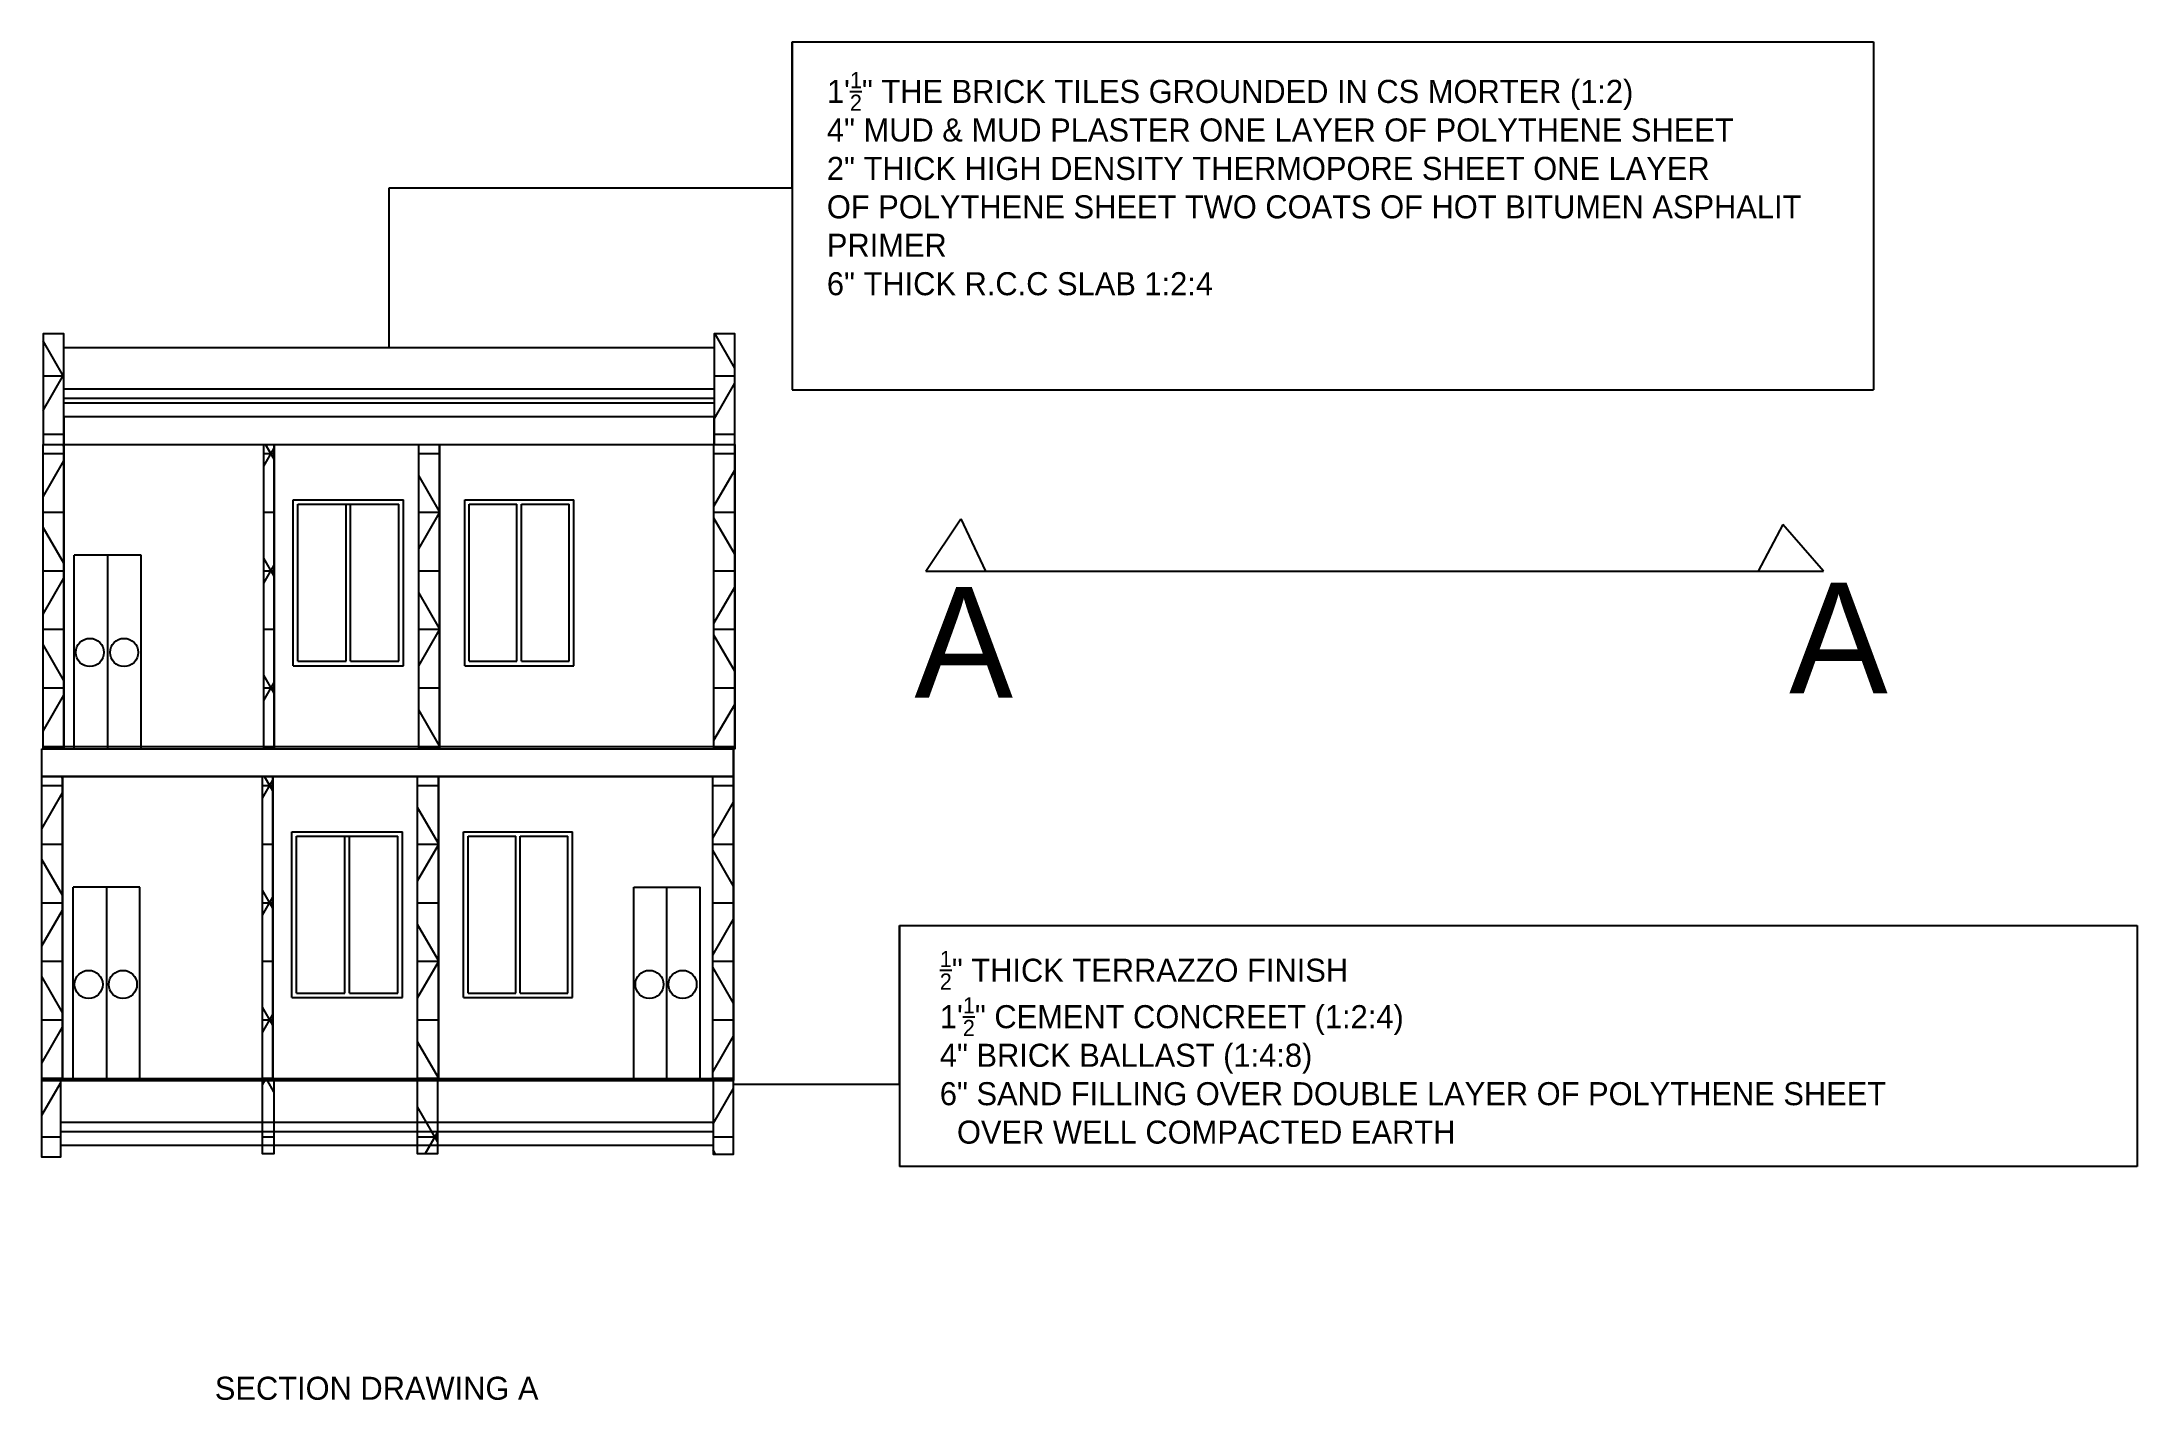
# Model space of a CAD drawing. Header units: millimetres. Extents: x 665 to 1574, y -394 to 196.
import ezdxf

# ---------------------------------------------------------------- set-up
doc = ezdxf.new("R2010")
doc.units = ezdxf.units.MM
pattern_1 = [(0, (309.566, 0), (0, 25.4), []), (60, (309.566, 0), (-21.997, 12.7), []), (120, (309.566, 0), (-21.997, -12.7), [])]
pattern_2 = [(0, (310.09, 144), (0, 25.4), []), (60, (310.09, 144), (-21.997, 12.7), []), (120, (310.09, 144), (-21.997, -12.7), [])]

# ---------------------------------------------------------------- blocks, each defined once
blk = doc.blocks.new('15')
for p, q in [((317.77, 493.43), (332.91, 516.12)), ((332.91, 516.12), (343.64, 493.43)), ((689.48, 513.6), (678.75, 493.43)), ((707.15, 493.43), (689.48, 513.6)), ((317.77, 493.43), (707.15, 493.43)), ((715.35, 486.49), (719.77, 479.56))]:
    blk.add_line(p, q)
at = {"char_height": 48, "attachment_point": 1}
for insert in [(312.72, 486.49), (692.19, 488.38)]:
    blk.add_mtext_dynamic_manual_height_columns('\\pt1.68288;A', width=3.7865, gutter_width=12.5, heights=[0], dxfattribs=dict(at, insert=insert))

msp = doc.modelspace()

# ---------------------------------------------------------------- hatches: boundary and pattern name
h = msp.add_hatch()
h.set_pattern_fill('NET3', color=256, scale=8)
h.paths.add_polyline_path([(674.87, 69.01), (665.87, 69.01), (665.87, 21.01), (674.87, 21.01)])
h = msp.add_hatch()
h.set_pattern_fill('NET3', color=256, scale=8)
h.paths.add_polyline_path([(965.97, 69.01), (956.97, 69.01), (956.97, 21.01), (965.97, 21.01)])
h = msp.add_hatch()
h.set_pattern_fill('AR-SAND', color=1, scale=48)
h.paths.add_polyline_path([(674.87, 21.01), (956.97, 21.01), (956.97, 32.96), (674.87, 32.96)])
h = msp.add_hatch()
h.set_pattern_fill('NET3', color=256, scale=8)
h.set_pattern_definition(pattern_2)
h.paths.add_polyline_path([(665.87, 21.01), (674.87, 21.01), (674.87, -110.99), (665.87, -110.99)])
h = msp.add_hatch()
h.set_pattern_fill('NET3', color=256, scale=8)
h.set_pattern_definition(pattern_2)
h.paths.add_polyline_path([(761.57, 21.01), (766.07, 21.01), (766.07, -110.99), (761.57, -110.99)])
h = msp.add_hatch()
h.set_pattern_fill('NET3', color=256, scale=8)
h.set_pattern_definition(pattern_2)
h.paths.add_polyline_path([(828.87, 21.01), (837.87, 21.01), (837.87, -110.99), (828.87, -110.99)])
h = msp.add_hatch()
h.set_pattern_fill('NET3', color=256, scale=8)
h.set_pattern_definition(pattern_2)
h.paths.add_polyline_path([(956.87, 21.01), (965.87, 21.01), (965.87, -110.99), (956.87, -110.99)])
h = msp.add_hatch()
h.set_pattern_fill('AR-SAND', color=1, scale=60)
h.paths.add_polyline_path([(665.35, -110.99), (965.35, -110.99), (965.35, -122.99), (665.35, -122.99)])
h = msp.add_hatch()
h.set_pattern_fill('NET3', color=256, scale=8)
h.set_pattern_definition(pattern_1)
h.paths.add_polyline_path([(665.35, -122.99), (674.35, -122.99), (674.35, -254.99), (665.35, -254.99)])
h = msp.add_hatch()
h.set_pattern_fill('NET3', color=256, scale=8)
h.set_pattern_definition(pattern_1)
h.paths.add_polyline_path([(761.04, -122.99), (765.54, -122.99), (765.54, -254.99), (761.04, -254.99)])
h = msp.add_hatch()
h.set_pattern_fill('NET3', color=256, scale=8)
h.set_pattern_definition(pattern_1)
h.paths.add_polyline_path([(828.35, -122.99), (837.35, -122.99), (837.35, -254.99), (828.35, -254.99)])
h = msp.add_hatch()
h.set_pattern_fill('NET3', color=256, scale=8)
h.set_pattern_definition(pattern_1)
h.paths.add_polyline_path([(956.35, -122.99), (965.35, -122.99), (965.35, -254.99), (956.35, -254.99)])
h = msp.add_hatch()
h.set_pattern_fill('NET3', color=256, scale=8)
h.paths.add_polyline_path([(665.35, -254.99), (673.36, -254.99), (673.36, -288.24), (665.35, -288.24)])
h = msp.add_hatch()
h.set_pattern_fill('NET3', color=256, scale=8)
h.paths.add_polyline_path([(761.04, -254.99), (765.94, -254.99), (765.94, -286.76), (761.04, -286.76)])
h = msp.add_hatch()
h.set_pattern_fill('NET3', color=256, scale=8)
h.paths.add_polyline_path([(828.35, -254.99), (837.02, -254.99), (837.02, -286.76), (828.35, -286.76)])
h = msp.add_hatch()
h.set_pattern_fill('NET3', color=256, scale=8)
h.paths.add_polyline_path([(965.35, -254.99), (956.49, -254.99), (956.49, -286.93), (965.35, -286.93)])

# ---------------------------------------------------------------- linework, layer by layer
for p, q in [((990.82, 132.24), (990.82, 195.6)), ((990.82, 195.6), (990.82, 132.24)), ((990.82, 195.6), (1459.89, 195.6)), ((1459.89, 195.6), (1459.89, 44.71)), ((815.92, 62.96), (815.92, 132.24)), ((815.92, 132.24), (990.82, 132.24)), ((990.82, 132.24), (990.82, 132.24)), ((990.82, 132.24), (990.82, 44.71)), ((956.97, 62.96), (674.87, 62.96)), ((956.97, 44.96), (674.87, 44.96)), ((956.97, 40.96), (674.87, 40.96)), ((956.97, 38.96), (674.87, 38.96)), ((990.82, 44.71), (990.82, 44.71)), ((990.82, 44.71), (1459.89, 44.71)), ((956.97, 32.96), (674.87, 32.96)), ((674.87, 32.96), (674.87, 21.01)), ((956.97, 21.01), (956.97, 32.96)), ((665.87, -110.99), (665.87, 21.01)), ((665.87, 21.01), (965.87, 21.01)), ((674.87, -110.99), (674.87, 21.01)), ((674.87, -110.99), (674.87, 21.01)), ((674.87, -110.99), (674.87, 21.01)), ((674.87, -110.99), (674.87, 21.01)), ((674.87, 21.01), (956.97, 21.01)), ((761.57, -110.99), (761.57, 21.01)), ((766.07, -110.99), (766.07, 21.01)), ((828.87, -110.99), (828.87, 21.01)), ((837.87, -110.99), (837.87, 21.01)), ((956.87, -110.99), (956.87, 21.01)), ((965.87, -110.99), (965.87, 21.01)), ((965.87, -110.99), (965.87, 21.01)), ((774.33, -2.99), (822.23, -2.99)), ((774.33, -74.99), (774.33, -2.99)), ((774.33, -74.99), (774.33, -2.99)), ((774.33, -74.99), (774.33, -2.99)), ((776.33, -4.99), (820.23, -4.99)), ((776.33, -72.99), (776.33, -4.99)), ((797.28, -72.99), (797.28, -4.99)), ((799.28, -72.99), (799.28, -4.99)), ((820.23, -72.99), (820.23, -4.99)), ((822.23, -74.99), (822.23, -2.99)), ((848.74, -74.99), (848.74, -2.99)), ((848.74, -2.99), (896.07, -2.99)), ((850.74, -4.99), (871.4, -4.99)), ((850.74, -72.99), (850.74, -4.99)), ((871.4, -72.99), (871.4, -4.99)), ((873.4, -4.99), (894.07, -4.99)), ((873.4, -72.99), (873.4, -4.99)), ((894.07, -72.99), (894.07, -4.99)), ((896.07, -74.99), (896.07, -2.99)), ((674.87, -110.99), (674.87, -26.99)), ((674.87, -110.99), (674.87, -26.99)), ((679.37, -110.99), (679.37, -26.99)), ((708.37, -26.99), (679.37, -26.99)), ((693.87, -26.99), (693.87, -110.99)), ((708.37, -110.99), (708.37, -26.99)), ((774.33, -74.99), (822.23, -74.99)), ((776.33, -72.99), (797.28, -72.99)), ((799.28, -72.99), (820.23, -72.99)), ((848.74, -74.99), (896.07, -74.99)), ((850.74, -72.99), (871.4, -72.99)), ((873.4, -72.99), (894.07, -72.99)), ((665.35, -110.99), (965.35, -110.99)), ((665.35, -122.99), (665.35, -110.99)), ((666.24, -109.99), (966.24, -109.99)), ((965.35, -122.99), (965.35, -110.99)), ((665.35, -254.99), (665.35, -122.99)), ((665.35, -122.99), (965.35, -122.99)), ((674.35, -254.99), (674.35, -122.99)), ((674.35, -254.99), (674.35, -122.99)), ((674.35, -254.99), (674.35, -122.99)), ((674.35, -254.99), (674.35, -122.99)), ((761.04, -254.99), (761.04, -122.99)), ((765.54, -254.99), (765.54, -122.99)), ((828.35, -254.99), (828.35, -122.99)), ((837.35, -254.99), (837.35, -122.99)), ((956.35, -254.99), (956.35, -122.99)), ((965.35, -254.99), (965.35, -122.99)), ((965.35, -254.99), (965.35, -122.99)), ((773.8, -146.99), (821.71, -146.99)), ((773.8, -218.99), (773.8, -146.99)), ((773.8, -218.99), (773.8, -146.99)), ((773.8, -218.99), (773.8, -146.99)), ((775.8, -148.99), (819.71, -148.99)), ((775.8, -216.99), (775.8, -148.99)), ((796.76, -216.99), (796.76, -148.99)), ((798.76, -216.99), (798.76, -148.99)), ((819.71, -216.99), (819.71, -148.99)), ((821.71, -218.99), (821.71, -146.99)), ((848.21, -218.99), (848.21, -146.99)), ((848.21, -146.99), (895.55, -146.99)), ((850.21, -216.99), (850.21, -148.99)), ((850.21, -148.99), (870.88, -148.99)), ((870.88, -216.99), (870.88, -148.99)), ((872.88, -148.99), (893.55, -148.99)), ((872.88, -216.99), (872.88, -148.99)), ((893.55, -216.99), (893.55, -148.99)), ((895.55, -218.99), (895.55, -146.99)), ((674.35, -254.99), (674.35, -170.99)), ((674.35, -254.99), (674.35, -170.99)), ((678.85, -254.99), (678.85, -170.99)), ((707.85, -170.99), (678.85, -170.99)), ((693.35, -170.99), (693.35, -254.99)), ((707.85, -254.99), (707.85, -170.99)), ((922.05, -254.99), (922.05, -170.99)), ((922.05, -170.99), (950.88, -170.99)), ((936.47, -254.99), (936.47, -170.99)), ((950.88, -254.99), (950.88, -170.99)), ((1037.3, -256.52), (1037.3, -187.65)), ((1037.3, -187.65), (1037.3, -256.52)), ((1037.3, -187.65), (1574.22, -187.65)), ((1574.22, -187.65), (1574.22, -292.26)), ((775.8, -216.99), (796.76, -216.99)), ((798.76, -216.99), (819.71, -216.99)), ((850.21, -216.99), (870.88, -216.99)), ((872.88, -216.99), (893.55, -216.99)), ((773.8, -218.99), (821.71, -218.99)), ((848.21, -218.99), (895.55, -218.99)), ((665.35, -253.99), (965.35, -253.99)), ((665.35, -254.99), (965.35, -254.99)), ((665.35, -254.99), (965.35, -254.99)), ((965.35, -256.52), (1037.3, -256.52)), ((1037.3, -256.52), (1037.3, -292.26)), ((673.36, -272.99), (956.49, -272.99)), ((673.36, -276.99), (956.49, -276.99)), ((673.36, -282.99), (956.49, -282.99)), ((1574.22, -292.26), (1037.3, -292.26)), ((1574.22, -292.26), (1574.22, -292.26))]:
    msp.add_line(p, q)
for points in [[(665.87, 21.01), (674.87, 21.01), (674.87, 69.01), (665.87, 69.01)], [(956.97, 21.01), (965.97, 21.01), (965.97, 69.01), (956.97, 69.01)], [(665.87, 21.01), (674.87, 21.01), (674.87, -110.99), (665.87, -110.99)], [(761.57, 21.01), (766.07, 21.01), (766.07, -110.99), (761.57, -110.99)], [(828.87, 21.01), (837.87, 21.01), (837.87, -110.99), (828.87, -110.99)], [(956.87, 21.01), (965.87, 21.01), (965.87, -110.99), (956.87, -110.99)], [(665.35, -122.99), (674.35, -122.99), (674.35, -254.99), (665.35, -254.99)], [(761.04, -122.99), (765.54, -122.99), (765.54, -254.99), (761.04, -254.99)], [(828.35, -122.99), (837.35, -122.99), (837.35, -254.99), (828.35, -254.99)], [(956.35, -122.99), (965.35, -122.99), (965.35, -254.99), (956.35, -254.99)], [(665.35, -254.99), (673.36, -254.99), (673.36, -288.24), (665.35, -288.24)], [(761.04, -254.99), (765.94, -254.99), (765.94, -286.76), (761.04, -286.76)], [(828.35, -254.99), (837.02, -254.99), (837.02, -286.76), (828.35, -286.76)], [(965.35, -254.99), (956.49, -254.99), (956.49, -286.93), (965.35, -286.93)]]:
    msp.add_lwpolyline(points, close=True)
msp.add_lwpolyline([(665.35, -110.99), (965.35, -110.99), (965.35, -122.99), (665.35, -122.99)])
for centre in [(686.15, -69.24), (701.02, -69.24), (685.63, -213.24), (700.49, -213.24), (928.89, -213.24), (943.27, -213.24)]:
    msp.add_circle(centre, 6.1)

# ---------------------------------------------------------------- block references
msp.add_blockref('15', (731.08, -527.39))

# ---------------------------------------------------------------- texts
at = {"char_height": 10, "attachment_point": 1}
for s, width, insert in [('\\A1;1\'{\\H0.7x;\\S1/2;}" THE BRICK TILES GROUNDED IN CS MORTER (1:2)\\P4" MUD & MUD PLASTER ONE LAYER OF POLYTHENE SHEET\\P2" THICK HIGH DENSITY THERMOPORE SHEET ONE LAYER\\POF POLYTHENE SHEET TWO COATS OF HOT BITUMEN ASPHALIT PRIMER\\P6" THICK R.C.C SLAB 1:2:4 ', 444.6225, (1005.86, 182.53)), ('\\A1;{\\H0.7x;\\S1/2;}" THICK TERRAZZO FINISH\\P1\'{\\H0.7x;\\S1/2;}" CEMENT CONCREET (1:2:4)\\P4" BRICK BALLAST (1:4:8)\\P6" SAND FILLING OVER DOUBLE LAYER OF POLYTHENE SHEET\\P  OVER WELL COMPACTED EARTH', 524.891, (1054.86, -198.7)), ('SECTION DRAWING A', 351.2729, (740.36, -383.42))]:
    msp.add_mtext_dynamic_manual_height_columns(s, width=width, gutter_width=12.5, heights=[0], dxfattribs=dict(at, insert=insert))

doc.saveas('drawing.dxf')
